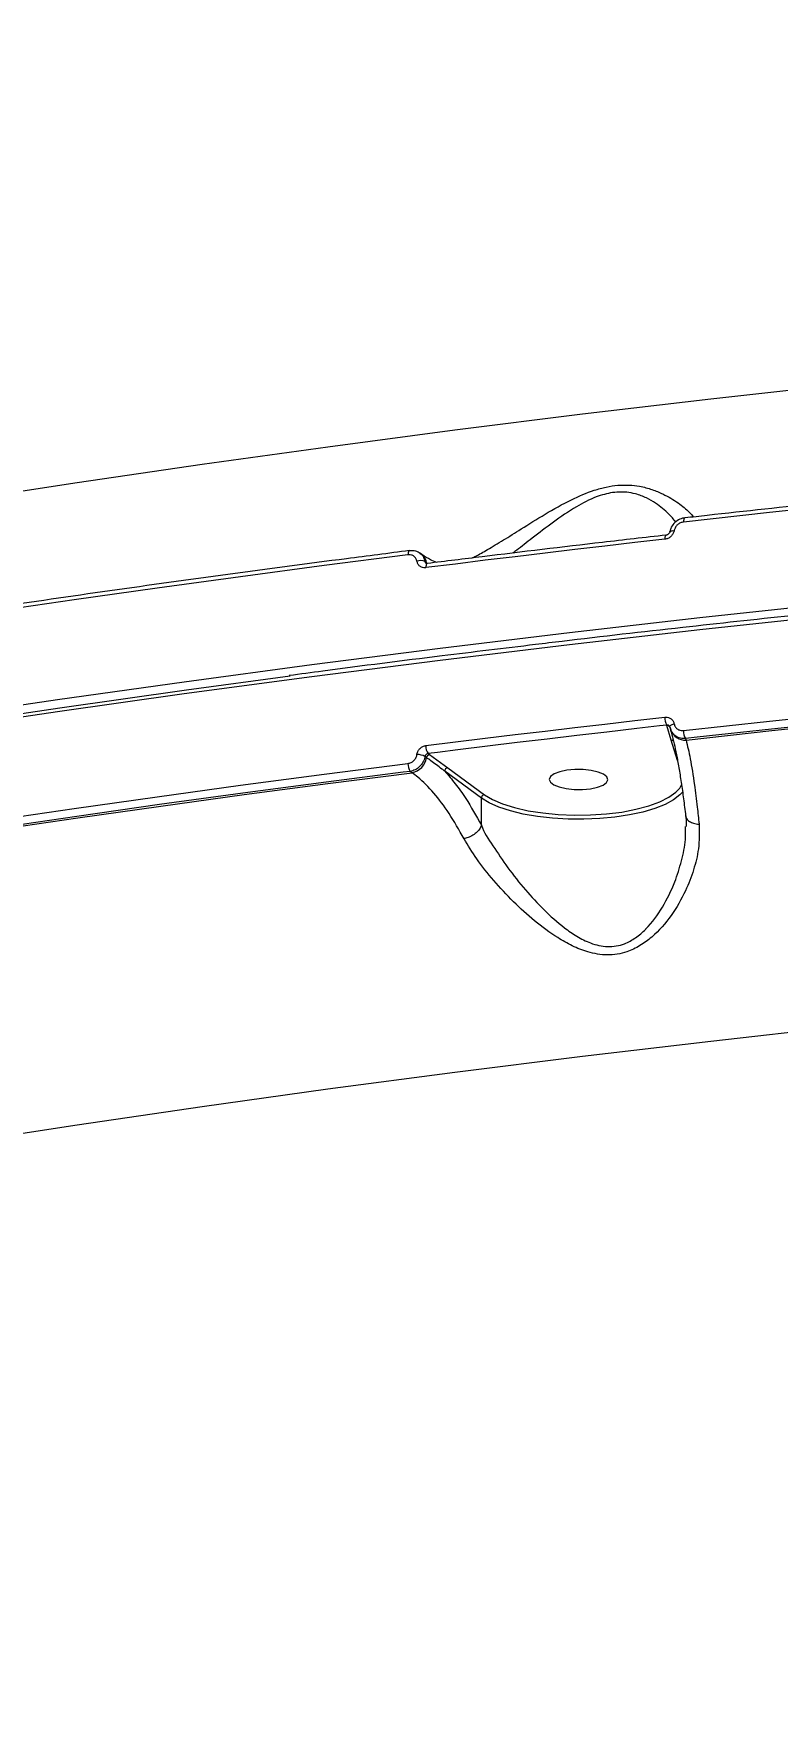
# Model space of a CAD drawing. Header units: millimetres. Extents: x -10374 to 11119, y -8221 to 9433.
# Drawn here: x -1285.1 to -1170.9, y -5265.1 to -5007.6 of the extents above; entities that cross this region are included whole.
import ezdxf

# ---------------------------------------------------------------- set-up
doc = ezdxf.new("R2010")
doc.units = ezdxf.units.MM
for name, color, linetype in [('DIKOM_ОБЪЕКТ', 7, 'Continuous'), ('DIKOM_РАЗМЕР_ЗОНА', 7, 'Continuous'), ('DIKOM_РАЗМЕР_ОБЪЕКТА', 7, 'Continuous')]:
    doc.layers.add(name, color=color, linetype=linetype)
doc.styles.add('style1', font='arial.ttf', dxfattribs={"width": 0.8})
doc.dimstyles.new('1-50', dxfattribs={"dimtxt": 300, "dimasz": 200, "dimexe": 100, "dimexo": 0, "dimgap": 100, "dimtad": 0, "dimdec": 0, "dimtxsty": 'style1', "dimcen": 0, "dimclrd": 7, "dimclre": 7, "dimadec": 1, "dimazin": 2, "dimtfac": 1, "dimtdec": 0, "dimtmove": 1, "dimatfit": 3, "dimfxl": 0, "dimlwd": 25, "dimlwe": 18, "dimarcsym": 0})

# ---------------------------------------------------------------- blocks, each defined once
blk = doc.blocks.new('*D16')
at = {"layer": 'Defpoints', "color": 0, "transparency": 16777216}
for p in [(-9045.1, 5161.67), (3694.49, 5161.67), (1813.16, -6719.94)]:
    blk.add_point(p, dxfattribs=at)
at = {"layer": 'DIKOM_РАЗМЕР_ОБЪЕКТА', "color": 7, "lineweight": 18, "transparency": 16777216}
for p, q in [((3694.49, 5161.67), (-9145.1, 5161.67)), ((1813.16, -6719.94), (-9145.1, -6719.94))]:
    blk.add_line(p, q, dxfattribs=at)
at = {"layer": 'DIKOM_РАЗМЕР_ОБЪЕКТА', "color": 7, "lineweight": 25, "transparency": 16777216}
for p, q in [((-9045.1, 4961.67), (-9045.1, -0.45)), ((-9045.1, -6519.94), (-9045.1, -1080.23))]:
    blk.add_line(p, q, dxfattribs=at)
at = {"layer": 'DIKOM_РАЗМЕР_ОБЪЕКТА', "color": 7, "transparency": 16777216}
for points in [[(-9078.43, 4961.67), (-9011.76, 4961.67), (-9045.1, 5161.67)], [(-9078.43, -6519.94), (-9011.76, -6519.94), (-9045.1, -6719.94)]]:
    blk.add_solid(points, dxfattribs=at)
at = {"layer": 'DIKOM_РАЗМЕР_ОБЪЕКТА', "color": 0, "transparency": 16777216, "insert": (-9045.1, -540.34), "char_height": 300, "attachment_point": 5, "rotation": 90, "style": 'style1'}
blk.add_mtext('11900', dxfattribs=at)
blk = doc.blocks.new('*D13')
at = {"layer": 'Defpoints', "color": 0, "transparency": 16777216}
for p in [(-10176.97, 7112.81), (3082.33, 7112.81), (2015.48, -8221.4)]:
    blk.add_point(p, dxfattribs=at)
at = {"layer": 'DIKOM_РАЗМЕР_ЗОНА', "color": 7, "lineweight": 18, "transparency": 16777216}
for p, q in [((3082.33, 7112.81), (-10276.97, 7112.81)), ((2015.48, -8221.4), (-10276.97, -8221.4))]:
    blk.add_line(p, q, dxfattribs=at)
at = {"layer": 'DIKOM_РАЗМЕР_ЗОНА', "color": 7, "lineweight": 25, "transparency": 16777216}
for p, q in [((-10176.97, 6912.81), (-10176.97, -14.41)), ((-10176.97, -8021.4), (-10176.97, -1094.19))]:
    blk.add_line(p, q, dxfattribs=at)
at = {"layer": 'DIKOM_РАЗМЕР_ЗОНА', "color": 7, "transparency": 16777216}
for points in [[(-10210.3, 6912.81), (-10143.64, 6912.81), (-10176.97, 7112.81)], [(-10210.3, -8021.4), (-10143.64, -8021.4), (-10176.97, -8221.4)]]:
    blk.add_solid(points, dxfattribs=at)
at = {"layer": 'DIKOM_РАЗМЕР_ЗОНА', "color": 0, "transparency": 16777216, "insert": (-10176.97, -554.3), "char_height": 300, "attachment_point": 5, "rotation": 90, "style": 'style1'}
blk.add_mtext('15300', dxfattribs=at)

msp = doc.modelspace()

# ---------------------------------------------------------------- linework, layer by layer
at = {"layer": 'DIKOM_ОБЪЕКТ', "color": 7, "linetype": 'Continuous', "lineweight": 15}
for p, q in [((-1225.48, -5087.61), (-1225.73, -5087.42)), ((-1224.97, -5088.69), (-1224.72, -5088.87)), ((-1224.72, -5088.87), (-1224.61, -5088.95)), ((-1187.85, -5113.81), (-1188.96, -5113.93)), ((-1187.84, -5113.85), (-1187.85, -5113.81)), ((-1187.18, -5116.12), (-1187.84, -5113.85)), ((-1187.39, -5114.09), (-1187.41, -5114.04)), ((-1187.3, -5114.34), (-1187.39, -5114.09)), ((-1187.36, -5114.18), (-1187.35, -5114.23)), ((-1187.35, -5114.23), (-1187.26, -5114.51)), ((-1187.33, -5114.35), (-1187.29, -5114.49)), ((-1187.29, -5114.49), (-1187.27, -5114.54)), ((-1186.21, -5119.22), (-1187.18, -5116.12)), ((-1183.21, -5115.67), (-1184.97, -5115.87)), ((-1184.97, -5115.87), (-1184.9, -5116.1)), ((-1224.72, -5118.79), (-1224.97, -5118.61)), ((-1223.07, -5117.99), (-1224.49, -5118.17)), ((-1224.49, -5118.17), (-1224.28, -5118.33)), ((-1224.28, -5118.33), (-1221.49, -5120.34)), ((-1227.24, -5120.9), (-1228.34, -5121.03)), ((-1226.96, -5121.1), (-1227.24, -5120.9)), ((-1216.31, -5125.03), (-1221.94, -5120.88)), ((-1221.49, -5120.34), (-1215.86, -5124.49)), ((-1216.31, -5129.17), (-1216.31, -5125.03))]:
    msp.add_line(p, q, dxfattribs=at)
at = {"layer": 'DIKOM_ОБЪЕКТ', "color": 7, "linetype": 'Continuous', "lineweight": 15, "flags": 128}
for points in [[(-1353.48, -5088.93), (-1334.95, -5085.66), (-1316.24, -5082.5), (-1297.37, -5079.47), (-1278.35, -5076.54), (-1259.17, -5073.74), (-1239.86, -5071.05), (-1220.4, -5068.48), (-1200.82, -5066.02), (-1181.11, -5063.69), (-1161.28, -5061.48)], [(-1078.69, -5072.5), (-1092.15, -5073.59), (-1105.58, -5074.72), (-1118.97, -5075.9), (-1132.32, -5077.14), (-1145.63, -5078.43), (-1158.89, -5079.78), (-1172.11, -5081.17), (-1185.28, -5082.61)], [(-1185.08, -5081.98), (-1185.09, -5081.98), (-1185.14, -5082.01), (-1185.19, -5082.07), (-1185.22, -5082.17), (-1185.25, -5082.3), (-1185.27, -5082.45), (-1185.28, -5082.61)], [(-1188.17, -5085.26), (-1192.77, -5085.78), (-1197.37, -5086.31), (-1201.97, -5086.85), (-1206.55, -5087.39), (-1211.13, -5087.94), (-1215.71, -5088.49), (-1220.27, -5089.06), (-1224.83, -5089.62)], [(-1187.96, -5084.62), (-1187.97, -5084.62), (-1188.03, -5084.65), (-1188.07, -5084.72), (-1188.11, -5084.81), (-1188.14, -5084.94), (-1188.16, -5085.09), (-1188.17, -5085.26)], [(-1187.4, -5084.12), (-1187.4, -5084.12), (-1187.37, -5084.07), (-1187.32, -5084.02), (-1187.24, -5083.99), (-1187.14, -5083.96), (-1187.02, -5083.94), (-1186.88, -5083.93), (-1186.72, -5083.94)], [(-1227.58, -5087.65), (-1240.47, -5089.3), (-1253.31, -5091.01), (-1266.08, -5092.76), (-1278.8, -5094.57), (-1291.46, -5096.42), (-1304.05, -5098.32), (-1316.58, -5100.27), (-1329.05, -5102.27)], [(-1227.36, -5087.01), (-1227.37, -5087.02), (-1227.43, -5087.04), (-1227.48, -5087.11), (-1227.52, -5087.2), (-1227.55, -5087.33), (-1227.57, -5087.48), (-1227.58, -5087.65)], [(-1224.62, -5088.98), (-1224.62, -5088.99), (-1224.68, -5089.01), (-1224.73, -5089.08), (-1224.77, -5089.17), (-1224.8, -5089.3), (-1224.83, -5089.45), (-1224.83, -5089.62)], [(-1224.69, -5088.99), (-1224.7, -5088.95), (-1224.72, -5088.87)], [(-1431.39, -5135.98), (-1413.25, -5132.33), (-1394.91, -5128.79), (-1376.4, -5125.36), (-1357.72, -5122.04), (-1338.88, -5118.83), (-1319.87, -5115.73), (-1300.71, -5112.75), (-1281.4, -5109.88), (-1261.94, -5107.13), (-1242.35, -5104.49), (-1222.63, -5101.97), (-1202.78, -5099.57), (-1182.81, -5097.29), (-1162.73, -5095.12)], [(-1162.73, -5097.01), (-1182.81, -5099.17), (-1202.78, -5101.45), (-1222.63, -5103.86), (-1242.35, -5106.38), (-1261.94, -5109.01), (-1281.4, -5111.77), (-1300.71, -5114.64), (-1319.87, -5117.62), (-1338.88, -5120.71), (-1357.72, -5123.92), (-1376.4, -5127.24), (-1394.91, -5130.68), (-1413.25, -5134.22), (-1431.39, -5137.87)], [(-1185.28, -5114.64), (-1172.11, -5113.2), (-1158.89, -5111.8), (-1145.63, -5110.46), (-1132.32, -5109.17), (-1118.97, -5107.93), (-1105.58, -5106.74), (-1092.15, -5105.61), (-1078.69, -5104.53)], [(-1184.9, -5116.1), (-1171.71, -5114.65), (-1158.48, -5113.25), (-1145.2, -5111.91), (-1131.88, -5110.62), (-1118.51, -5109.38), (-1105.11, -5108.19), (-1091.66, -5107.06), (-1078.18, -5105.97)], [(-1078.82, -5105.79), (-1091.92, -5106.85), (-1105.34, -5107.98), (-1118.72, -5109.16), (-1132.06, -5110.4), (-1145.35, -5111.69), (-1158.6, -5113.03), (-1171.81, -5114.42), (-1183.21, -5115.67)], [(-1322.43, -5117.46), (-1319.45, -5116.99), (-1300.3, -5114.01), (-1281.01, -5111.14), (-1261.57, -5108.39), (-1245.69, -5106.24)], [(-1224.83, -5116.94), (-1220.27, -5116.37), (-1215.71, -5115.81), (-1211.13, -5115.26), (-1206.55, -5114.71), (-1201.97, -5114.17), (-1197.37, -5113.63), (-1192.77, -5113.1), (-1188.17, -5112.58)], [(-1188.96, -5113.93), (-1192.46, -5114.33), (-1197.05, -5114.86), (-1201.64, -5115.4), (-1206.22, -5115.94), (-1210.8, -5116.49), (-1215.37, -5117.04), (-1219.93, -5117.6), (-1223.07, -5117.99)], [(-1187.39, -5114.09), (-1187.4, -5114.03), (-1187.37, -5113.97), (-1187.32, -5113.9), (-1187.24, -5113.83), (-1187.14, -5113.77), (-1187.02, -5113.71), (-1186.88, -5113.66), (-1186.72, -5113.61)], [(-1329.05, -5134.3), (-1316.58, -5132.3), (-1304.05, -5130.35), (-1291.46, -5128.44), (-1278.8, -5126.59), (-1266.08, -5124.79), (-1253.31, -5123.03), (-1240.47, -5121.33), (-1227.58, -5119.67)], [(-1328.54, -5135.75), (-1316.06, -5133.74), (-1303.52, -5131.79), (-1290.91, -5129.88), (-1278.24, -5128.03), (-1265.51, -5126.22), (-1252.71, -5124.46), (-1239.86, -5122.76), (-1226.96, -5121.1)], [(-1228.34, -5121.03), (-1240.12, -5122.55), (-1252.94, -5124.25), (-1265.71, -5126), (-1278.41, -5127.81), (-1291.06, -5129.66), (-1303.64, -5131.56), (-1316.16, -5133.51), (-1324.76, -5134.88)], [(-1197.05, -5121.74), (-1197.57, -5121.34), (-1198.39, -5121), (-1199.46, -5120.76), (-1200.68, -5120.63), (-1201.96, -5120.63), (-1203.2, -5120.74), (-1204.28, -5120.97), (-1205.14, -5121.3), (-1205.69, -5121.7), (-1205.89, -5122.13), (-1205.73, -5122.56), (-1205.21, -5122.96), (-1204.39, -5123.3), (-1203.32, -5123.54), (-1202.1, -5123.67), (-1200.82, -5123.68), (-1199.58, -5123.56), (-1198.49, -5123.33), (-1197.64, -5123), (-1197.09, -5122.61), (-1196.89, -5122.18), (-1197.05, -5121.74)], [(-1185.36, -5123.97), (-1185.84, -5124.52), (-1186.83, -5125.28), (-1188.12, -5125.98), (-1189.71, -5126.61), (-1191.55, -5127.15), (-1193.6, -5127.6), (-1195.82, -5127.93), (-1198.16, -5128.16), (-1200.57, -5128.26), (-1203, -5128.24), (-1205.4, -5128.1), (-1207.7, -5127.84), (-1209.88, -5127.46), (-1211.86, -5126.98), (-1213.62, -5126.41), (-1215.11, -5125.75), (-1216.31, -5125.03)], [(-1215.86, -5124.49), (-1214.62, -5125.23), (-1213.07, -5125.89), (-1211.24, -5126.47), (-1209.16, -5126.94), (-1206.9, -5127.29), (-1204.51, -5127.52), (-1202.04, -5127.62), (-1199.55, -5127.59), (-1197.11, -5127.43), (-1194.78, -5127.14), (-1192.6, -5126.72), (-1190.63, -5126.2), (-1188.93, -5125.58), (-1187.52, -5124.88), (-1186.45, -5124.11), (-1185.87, -5123.49)], [(-1185.87, -5123.49), (-1185.74, -5123.3), (-1185.49, -5122.77)], [(-1161.28, -5160.15), (-1181.11, -5162.36), (-1200.82, -5164.7), (-1220.4, -5167.15), (-1239.86, -5169.72), (-1259.17, -5172.41), (-1278.35, -5175.21), (-1297.37, -5178.14), (-1316.24, -5181.18), (-1334.95, -5184.33), (-1353.48, -5187.6)]]:
    msp.add_lwpolyline(points, dxfattribs=at)
at = {"layer": 'DIKOM_ОБЪЕКТ', "color": 7, "linetype": 'Continuous', "lineweight": 15}
for centre, radius, start, end in [((-1226.65, -5089.16), 1.95, 8.5346, 52.9605), ((-1225.66, -5090.13), 1.59, 64.4523, 110.2365), ((-1186, -5112.68), 2.17, 177.263, 211.2371), ((-1187.81, -5114.33), 0.473, 18.5656, 93.567), ((-1185.05, -5113.74), 2.36, 199.9135, 273.632), ((-1187.15, -5116.61), 0.493, 48.7093, 92.6897), ((-1183.1, -5114.74), 2.19, 177.3988, 211.0089), ((-1227.49, -5118.35), 2.8, 280.9305, 351.0215), ((-1226.24, -5121.14), 2.83, 63.392, 89.3881), ((-1222.82, -5117.04), 2.02, 177.2152, 214.0223), ((-1224.17, -5118.88), 0.561, 100.9439, 171.0073), ((-1225.59, -5119.77), 2, 177.2604, 214.3232), ((-1221.38, -5120.89), 0.558, 100.8083, 179.3478), ((-1215.75, -5125.04), 0.559, 100.8814, 179.2748)]:
    msp.add_arc(centre, radius, start, end, dxfattribs=at)
for points, knots in [([(-1240.77, -4876.18), (-1243.38, -4876.68), (-1249.4, -4877.8), (-1258.51, -4880.93), (-1268.22, -4885.36), (-1277.69, -4891.05), (-1286.87, -4897.95), (-1295.58, -4905.93), (-1303.77, -4914.91), (-1311.46, -4924.84), (-1318.77, -4935.87), (-1325.65, -4948.01), (-1332.09, -4961.26), (-1337.54, -4974.39), (-1342.12, -4987.13), (-1345.97, -4999.31), (-1349.47, -5012.03), (-1352.6, -5025.23), (-1355.37, -5038.85), (-1357.75, -5052.92), (-1359.78, -5067.4), (-1360.81, -5077.38), (-1361.33, -5082.38)], [0, 0, 0, 0, 0.041887, 0.096446, 0.150962, 0.207068, 0.263221, 0.319328, 0.373715, 0.428144, 0.48253, 0.538502, 0.594519, 0.650491, 0.693934, 0.737377, 0.781167, 0.824957, 0.868542, 0.912128, 0.956064, 1, 1, 1, 1]), ([(-1179.93, -5670.29), (-1182.26, -5669.65), (-1188.58, -5667.94), (-1198.98, -5664.06), (-1211.13, -5658.34), (-1223.32, -5651.35), (-1235.49, -5643.14), (-1247.57, -5633.74), (-1259.55, -5623.18), (-1271.38, -5611.44), (-1283.06, -5598.57), (-1294.55, -5584.62), (-1305.8, -5569.65), (-1316.75, -5553.75), (-1327.37, -5536.93), (-1337.63, -5519.22), (-1347.52, -5500.67), (-1357.02, -5481.33), (-1366.08, -5461.3), (-1374.65, -5440.68), (-1382.62, -5419.77), (-1389.97, -5398.64), (-1396.73, -5377.33), (-1402.98, -5355.65), (-1408.69, -5333.7), (-1413.83, -5311.57), (-1418.45, -5289.03), (-1422.49, -5266.12), (-1425.93, -5242.86), (-1428.73, -5219.63), (-1430.86, -5196.53), (-1432.32, -5173.66), (-1433.09, -5151.1), (-1433.17, -5128.89), (-1432.56, -5107.07), (-1431.27, -5085.69), (-1429.31, -5064.86), (-1426.68, -5044.68), (-1423.64, -5026.43), (-1421.24, -5015.21), (-1420.17, -5010.2)], [0, 0, 0, 0, 0.015652, 0.04249, 0.069411, 0.096376, 0.123341, 0.150263, 0.177101, 0.203938, 0.23086, 0.257825, 0.28479, 0.311712, 0.338549, 0.365387, 0.392309, 0.419274, 0.446239, 0.473161, 0.499998, 0.525846, 0.55177, 0.577732, 0.603695, 0.629618, 0.655467, 0.682304, 0.709226, 0.736191, 0.763156, 0.790078, 0.816915, 0.843753, 0.870675, 0.89764, 0.924605, 0.951527, 0.978365, 1, 1, 1, 1]), ([(-1105.81, -5074.13), (-1106.39, -5074.18), (-1113.29, -5074.76), (-1126.45, -5075.97), (-1145.28, -5077.77), (-1163.68, -5079.65), (-1176.92, -5081.07), (-1183.94, -5081.86), (-1185.08, -5081.98)], [0, 0, 0, 0, 0.021584, 0.258369, 0.495147, 0.731933, 0.956253, 1, 1, 1, 1]), ([(-1217.75, -5088.13), (-1217.56, -5088.04), (-1216.88, -5087.71), (-1215.28, -5086.8), (-1212.97, -5085.41), (-1210.03, -5083.57), (-1206.6, -5081.4), (-1202.83, -5079.28), (-1199.6, -5077.87), (-1197.17, -5077.21), (-1195.36, -5076.93), (-1193.63, -5076.91), (-1191.84, -5077.12), (-1190.09, -5077.59), (-1188.03, -5078.46), (-1186.05, -5079.66), (-1184.51, -5080.92), (-1183.98, -5081.6), (-1183.79, -5081.84)], [0, 0, 0, 0, 0.025552, 0.090517, 0.169157, 0.247835, 0.345001, 0.441866, 0.518599, 0.556957, 0.595278, 0.633511, 0.671802, 0.723235, 0.774778, 0.862691, 0.950703, 1, 1, 1, 1]), ([(-1186.47, -5082.62), (-1186.81, -5082.2), (-1187.61, -5081.22), (-1189.18, -5079.92), (-1190.95, -5078.88), (-1192.45, -5078.3), (-1194.01, -5078.01), (-1195.82, -5077.98), (-1197.44, -5078.32), (-1199.55, -5079.07), (-1202.08, -5080.39), (-1205.35, -5082.66), (-1208.33, -5084.94), (-1210.37, -5086.55), (-1211.28, -5087.23), (-1211.48, -5087.38)], [0, 0, 0, 0, 0.088469, 0.205113, 0.269402, 0.335107, 0.380581, 0.427803, 0.501708, 0.519882, 0.615293, 0.739173, 0.867876, 0.971576, 1, 1, 1, 1]), ([(-1185.08, -5082), (-1185.13, -5082), (-1185.47, -5082.01), (-1186.09, -5082.27), (-1186.8, -5082.83), (-1187.26, -5083.49), (-1187.33, -5083.96), (-1187.36, -5084.13)], [0, 0, 0, 0, 0.047161, 0.308992, 0.576243, 0.846741, 1, 1, 1, 1]), ([(-1185.28, -5082.61), (-1185.45, -5082.65), (-1185.78, -5082.72), (-1186.22, -5083.01), (-1186.55, -5083.41), (-1186.69, -5083.74), (-1186.72, -5083.92), (-1186.72, -5083.94)], [0, 0, 0, 0, 0.245777, 0.491772, 0.734335, 0.971497, 1, 1, 1, 1]), ([(-1187.97, -5084.62), (-1191.22, -5084.99), (-1200.66, -5086.07), (-1212.87, -5087.53), (-1221.8, -5088.64), (-1224.62, -5088.98)], [0, 0, 0, 0, 0.265105, 0.768819, 1, 1, 1, 1]), ([(-1186.72, -5083.94), (-1186.73, -5083.96), (-1186.76, -5084.13), (-1186.89, -5084.46), (-1187.23, -5084.86), (-1187.67, -5085.16), (-1188, -5085.23), (-1188.17, -5085.26)], [0, 0, 0, 0, 0.027799, 0.264996, 0.507678, 0.754004, 1, 1, 1, 1]), ([(-1187.4, -5084.12), (-1187.41, -5084.15), (-1187.41, -5084.2), (-1187.47, -5084.32), (-1187.58, -5084.45), (-1187.72, -5084.55), (-1187.85, -5084.61), (-1187.93, -5084.62), (-1187.96, -5084.62)], [0, 0, 0, 0, 0.123721, 0.295131, 0.480411, 0.661621, 0.854909, 1, 1, 1, 1]), ([(-1227.36, -5087.01), (-1230.58, -5087.42), (-1239.9, -5088.61), (-1255.24, -5090.65), (-1273.35, -5093.16), (-1291.34, -5095.78), (-1308.89, -5098.45), (-1321.34, -5100.42), (-1327.84, -5101.48), (-1328.78, -5101.63)], [0, 0, 0, 0, 0.093443, 0.270989, 0.448541, 0.62609, 0.803643, 0.971853, 1, 1, 1, 1]), ([(-1226.21, -5088.63), (-1226.25, -5088.49), (-1226.33, -5088.2), (-1226.63, -5087.86), (-1227.03, -5087.66), (-1227.37, -5087.62), (-1227.56, -5087.65), (-1227.58, -5087.65)], [0, 0, 0, 0, 0.239355, 0.47878, 0.717937, 0.957848, 1, 1, 1, 1]), ([(-1225.77, -5087.42), (-1225.79, -5087.39), (-1226.01, -5087.17), (-1226.59, -5087), (-1227.11, -5087.02), (-1227.36, -5087.03)], [0, 0, 0, 0, 0.070137, 0.554679, 1, 1, 1, 1]), ([(-1225.76, -5087.42), (-1225.74, -5087.43), (-1225.5, -5087.54), (-1225.18, -5087.97), (-1225.04, -5088.45), (-1224.97, -5088.69)], [0, 0, 0, 0, 0.047354, 0.523662, 1, 1, 1, 1]), ([(-1223.2, -5088.81), (-1223.51, -5088.68), (-1224.22, -5088.39), (-1225, -5087.94), (-1225.47, -5087.56), (-1225.48, -5087.55)], [0, 0, 0, 0, 0.432147, 0.983995, 1, 1, 1, 1]), ([(-1224.83, -5089.62), (-1224.86, -5089.63), (-1225.05, -5089.65), (-1225.39, -5089.61), (-1225.79, -5089.41), (-1226.09, -5089.07), (-1226.17, -5088.78), (-1226.21, -5088.63)], [0, 0, 0, 0, 0.042567, 0.282409, 0.521635, 0.760767, 1, 1, 1, 1]), ([(-1224.97, -5088.69), (-1224.96, -5088.74), (-1224.93, -5088.83), (-1224.87, -5088.92), (-1224.81, -5088.95), (-1224.81, -5088.95)], [0, 0, 0, 0, 0.47751, 0.955327, 1, 1, 1, 1]), ([(-1224.61, -5088.98), (-1224.64, -5088.98), (-1224.72, -5088.99), (-1224.78, -5088.97), (-1224.8, -5088.95), (-1224.81, -5088.95)], [0, 0, 0, 0, 0.246164, 0.685812, 1, 1, 1, 1]), ([(-1168.77, -5097), (-1174.32, -5097.6), (-1186.08, -5098.87), (-1199.15, -5100.36), (-1206.65, -5101.27), (-1208.01, -5101.44)], [0, 0, 0, 0, 0.422222, 0.895217, 1, 1, 1, 1]), ([(-1208.01, -5101.44), (-1212.79, -5102.01), (-1223.73, -5103.33), (-1236.32, -5104.92), (-1244.09, -5105.97), (-1245.81, -5106.2)], [0, 0, 0, 0, 0.377786, 0.863084, 1, 1, 1, 1]), ([(-1188.17, -5112.58), (-1188.13, -5112.57), (-1187.93, -5112.56), (-1187.57, -5112.6), (-1187.17, -5112.82), (-1186.85, -5113.16), (-1186.77, -5113.46), (-1186.72, -5113.61)], [0, 0, 0, 0, 0.055672, 0.296799, 0.532696, 0.766196, 1, 1, 1, 1]), ([(-1187.41, -5114.04), (-1187.42, -5114.01), (-1187.45, -5113.93), (-1187.54, -5113.84), (-1187.67, -5113.79), (-1187.78, -5113.79), (-1187.84, -5113.81), (-1187.85, -5113.81)], [0, 0, 0, 0, 0.153191, 0.397829, 0.657223, 0.934736, 1, 1, 1, 1]), ([(-1186.72, -5113.61), (-1186.68, -5113.76), (-1186.6, -5114.05), (-1186.28, -5114.4), (-1185.87, -5114.61), (-1185.52, -5114.66), (-1185.32, -5114.64), (-1185.28, -5114.64)], [0, 0, 0, 0, 0.233994, 0.46784, 0.703943, 0.944852, 1, 1, 1, 1]), ([(-1184.97, -5115.87), (-1185.03, -5115.87), (-1185.37, -5115.89), (-1185.97, -5115.79), (-1186.65, -5115.41), (-1187.13, -5114.91), (-1187.25, -5114.5), (-1187.3, -5114.34)], [0, 0, 0, 0, 0.059581, 0.320717, 0.577394, 0.832958, 1, 1, 1, 1]), ([(-1187.28, -5114.55), (-1187.21, -5114.78), (-1187.04, -5115.37), (-1186.73, -5116.63), (-1186.37, -5118.31), (-1186.01, -5120.3), (-1185.64, -5122.58), (-1185.29, -5125.04), (-1185.08, -5126.85), (-1184.97, -5127.73)], [0, 0, 0, 0, 0.095155, 0.239056, 0.38883, 0.542031, 0.697048, 0.852784, 1, 1, 1, 1]), ([(-1184.9, -5116.1), (-1184.68, -5116.99), (-1184.25, -5118.8), (-1183.67, -5122.46), (-1183.22, -5125.97), (-1182.99, -5128.13), (-1182.9, -5129)], [0, 0, 0, 0, 0.307257, 0.623317, 0.846352, 1, 1, 1, 1]), ([(-1227.58, -5119.67), (-1227.42, -5119.64), (-1227.11, -5119.57), (-1226.69, -5119.27), (-1226.37, -5118.86), (-1226.24, -5118.52), (-1226.21, -5118.33), (-1226.21, -5118.31)], [0, 0, 0, 0, 0.240613, 0.481343, 0.721693, 0.9612, 1, 1, 1, 1]), ([(-1224.97, -5118.61), (-1224.98, -5118.65), (-1225.03, -5118.96), (-1225.25, -5119.53), (-1225.77, -5120.2), (-1226.46, -5120.71), (-1226.98, -5120.83), (-1227.24, -5120.9)], [0, 0, 0, 0, 0.03878, 0.278389, 0.518622, 0.759447, 1, 1, 1, 1]), ([(-1226.21, -5118.31), (-1226.21, -5118.28), (-1226.17, -5118.09), (-1226.05, -5117.75), (-1225.73, -5117.35), (-1225.31, -5117.05), (-1224.99, -5116.98), (-1224.83, -5116.94)], [0, 0, 0, 0, 0.038598, 0.278104, 0.518367, 0.759247, 1, 1, 1, 1]), ([(-1224.49, -5118.17), (-1224.55, -5118.18), (-1224.66, -5118.19), (-1224.81, -5118.29), (-1224.92, -5118.42), (-1224.96, -5118.53), (-1224.97, -5118.6), (-1224.97, -5118.61)], [0, 0, 0, 0, 0.244168, 0.486073, 0.724421, 0.961857, 1, 1, 1, 1]), ([(-1221.94, -5120.88), (-1222.08, -5120.77), (-1222.79, -5120.22), (-1223.73, -5119.52), (-1224.51, -5118.95), (-1224.72, -5118.79)], [0, 0, 0, 0, 0.153319, 0.766603, 1, 1, 1, 1]), ([(-1218.98, -5131.24), (-1219.74, -5129.9), (-1221.22, -5127.26), (-1223.62, -5124.13), (-1225.54, -5122.18), (-1226.66, -5121.33), (-1226.96, -5121.1)], [0, 0, 0, 0, 0.302891, 0.594464, 0.892033, 1, 1, 1, 1]), ([(-1221.94, -5120.88), (-1221.4, -5121.5), (-1220.31, -5122.75), (-1218.4, -5125.42), (-1217.11, -5127.75), (-1216.31, -5129.17)], [0, 0, 0, 0, 0.277463, 0.557298, 1, 1, 1, 1]), ([(-1182.9, -5129), (-1182.87, -5130.27), (-1182.83, -5132.56), (-1183.68, -5136.04), (-1185.02, -5139.5), (-1187.06, -5143.09), (-1189.53, -5145.92), (-1191.93, -5147.71), (-1194.19, -5148.8), (-1196.97, -5149.26), (-1199.84, -5148.76), (-1202.38, -5147.74), (-1205.13, -5146.17), (-1208.19, -5143.91), (-1211.47, -5140.91), (-1214.47, -5137.69), (-1217.1, -5134.4), (-1218.36, -5132.27), (-1218.98, -5131.24)], [0, 0, 0, 0, 0.078549, 0.14306, 0.207601, 0.287212, 0.366549, 0.40575, 0.444851, 0.497447, 0.549688, 0.59227, 0.634936, 0.707299, 0.77973, 0.854487, 0.92914, 1, 1, 1, 1]), ([(-1216.31, -5129.18), (-1216.39, -5129.37), (-1216.55, -5129.77), (-1217.09, -5130.34), (-1217.78, -5130.83), (-1218.4, -5131.09), (-1218.8, -5131.2), (-1218.93, -5131.23), (-1218.98, -5131.24)], [0, 0, 0, 0, 0.220496, 0.441031, 0.661458, 0.881921, 0.963538, 1, 1, 1, 1]), ([(-1216.31, -5129.17), (-1216.31, -5129.17), (-1216.31, -5129.17), (-1216.31, -5129.17), (-1216.31, -5129.18)], [0, 0, 0, 0, 0.69424, 1, 1, 1, 1]), ([(-1216.31, -5129.18), (-1216.31, -5129.18), (-1215.95, -5130.26), (-1214.52, -5132.35), (-1212.3, -5135.74), (-1209.64, -5139.05), (-1206.76, -5142.19), (-1204.11, -5144.58), (-1201.67, -5146.28), (-1199.48, -5147.39), (-1196.94, -5147.98), (-1194.52, -5147.56), (-1192.6, -5146.49), (-1191.57, -5145.61), (-1190.09, -5144.12), (-1188.38, -5141.75), (-1186.65, -5138.15), (-1185.55, -5134.64), (-1184.94, -5131.75), (-1184.98, -5130.03), (-1184.99, -5129.37)], [0, 0, 0, 0, 0.000033, 0.075192, 0.153868, 0.234779, 0.310251, 0.387385, 0.430153, 0.473866, 0.524783, 0.575339, 0.612307, 0.650927, 0.652902, 0.734152, 0.81877, 0.887048, 0.956497, 1, 1, 1, 1]), ([(-1184.98, -5127.74), (-1184.93, -5128.13), (-1184.85, -5128.65), (-1184.89, -5129.21), (-1184.9, -5129.36)], [0, 0, 0, 0, 0.743004, 1, 1, 1, 1]), ([(-1184.93, -5127.72), (-1184.92, -5127.83), (-1184.9, -5128.11), (-1184.54, -5128.5), (-1183.94, -5128.84), (-1183.39, -5128.97), (-1183.03, -5129), (-1182.94, -5129), (-1182.9, -5129)], [0, 0, 0, 0, 0.155098, 0.409792, 0.66452, 0.919165, 0.957074, 1, 1, 1, 1]), ([(-1431.86, -5138.17), (-1431.87, -5139.68), (-1431.87, -5144.82), (-1431.71, -5153.7), (-1431.39, -5164.78), (-1430.9, -5175.9), (-1430.25, -5187.04), (-1429.44, -5198.19), (-1428.48, -5209.36), (-1427.35, -5220.56), (-1426.06, -5231.78), (-1424.62, -5243.04), (-1423.01, -5254.33), (-1421.24, -5265.65), (-1419.31, -5277.02), (-1417.22, -5288.42), (-1414.98, -5299.81), (-1412.6, -5311.15), (-1410.07, -5322.4), (-1407.41, -5333.56), (-1404.61, -5344.64), (-1401.67, -5355.64), (-1398.59, -5366.56), (-1395.38, -5377.4), (-1392.02, -5388.18), (-1388.52, -5398.89), (-1384.88, -5409.53), (-1381.1, -5420.1), (-1377.18, -5430.58), (-1373.15, -5440.92), (-1369.01, -5451.09), (-1364.78, -5461.07), (-1360.44, -5470.87), (-1356.01, -5480.49), (-1351.47, -5489.94), (-1346.83, -5499.22), (-1342.08, -5508.32), (-1337.23, -5517.27), (-1332.27, -5526.05), (-1327.2, -5534.67), (-1322.03, -5543.11), (-1316.78, -5551.33), (-1311.48, -5559.3), (-1306.12, -5567.02), (-1300.7, -5574.49), (-1295.23, -5581.72), (-1289.7, -5588.69), (-1284.12, -5595.42), (-1278.48, -5601.9), (-1272.78, -5608.14), (-1267.03, -5614.12), (-1261.22, -5619.86), (-1255.36, -5625.34), (-1249.47, -5630.55), (-1243.56, -5635.48), (-1237.64, -5640.11), (-1231.72, -5644.44), (-1225.8, -5648.47), (-1219.88, -5652.21), (-1213.95, -5655.65), (-1208.02, -5658.79), (-1202.09, -5661.64), (-1196.15, -5664.18), (-1190.21, -5666.44), (-1184.28, -5668.38), (-1178.63, -5669.97), (-1174.97, -5670.77), (-1173.28, -5671.13)], [0, 0, 0, 0, 0.006502, 0.022207, 0.037916, 0.053548, 0.069107, 0.084612, 0.10008, 0.115529, 0.130977, 0.146438, 0.161926, 0.177461, 0.193058, 0.208737, 0.22445, 0.240106, 0.255685, 0.271203, 0.28668, 0.302133, 0.317579, 0.333035, 0.348513, 0.364032, 0.379609, 0.395262, 0.410979, 0.426669, 0.442271, 0.457808, 0.473298, 0.48876, 0.504209, 0.519664, 0.535137, 0.550646, 0.566207, 0.581839, 0.597551, 0.613255, 0.62886, 0.644416, 0.659935, 0.675431, 0.690916, 0.706402, 0.7219, 0.737419, 0.752974, 0.768575, 0.784236, 0.799908, 0.815539, 0.831116, 0.846652, 0.862159, 0.87765, 0.893136, 0.908628, 0.924135, 0.93967, 0.955243, 0.970867, 0.986522, 1, 1, 1, 1]), ([(-1431.39, -5137.87), (-1431.37, -5142.19), (-1431.29, -5153.91), (-1430.6, -5173.35), (-1429.14, -5196.22), (-1427.01, -5219.32), (-1424.21, -5242.56), (-1420.76, -5265.81), (-1416.67, -5289.01), (-1411.93, -5312.11), (-1406.55, -5335.09), (-1400.57, -5357.86), (-1394, -5380.33), (-1386.89, -5402.39), (-1379.24, -5423.96), (-1371.06, -5445), (-1362.37, -5465.49), (-1353.21, -5485.37), (-1343.62, -5504.54), (-1333.64, -5522.92), (-1323.42, -5540.22), (-1313, -5556.44), (-1302.41, -5571.6), (-1291.55, -5585.88), (-1280.47, -5599.22), (-1269.21, -5611.55), (-1257.66, -5622.97), (-1245.84, -5633.41), (-1233.75, -5642.8), (-1221.58, -5651.02), (-1209.4, -5657.99), (-1197.24, -5663.76), (-1185.18, -5668.08), (-1177.08, -5670.48), (-1173.06, -5671.11), (-1172.98, -5671.12)], [0, 0, 0, 0, 0.018538, 0.050324, 0.08221, 0.114146, 0.146083, 0.177969, 0.209755, 0.24154, 0.273426, 0.305363, 0.3373, 0.369186, 0.400971, 0.432757, 0.464643, 0.49658, 0.528516, 0.560402, 0.592188, 0.622802, 0.653506, 0.684255, 0.715004, 0.745708, 0.776322, 0.808107, 0.839993, 0.87193, 0.903867, 0.935753, 0.967539, 0.999324, 1, 1, 1, 1]), ([(-1361.33, -5198.06), (-1360.67, -5205.03), (-1359.35, -5218.99), (-1356.6, -5240.11), (-1353.28, -5261.27), (-1349.37, -5282.4), (-1344.89, -5303.4), (-1339.86, -5324.2), (-1334.26, -5344.76), (-1328.11, -5365.05), (-1321.45, -5385.02), (-1314.31, -5404.56), (-1306.71, -5423.59), (-1298.67, -5442.05), (-1290.2, -5459.89), (-1281.31, -5477.1), (-1272.05, -5493.62), (-1262.46, -5509.38), (-1252.58, -5524.31), (-1242.42, -5538.36), (-1232.01, -5551.48), (-1221.36, -5563.68), (-1210.52, -5574.91), (-1199.52, -5585.12), (-1188.44, -5594.27), (-1177.28, -5602.33), (-1166.06, -5609.26), (-1154.8, -5615.06), (-1143.56, -5619.72), (-1132.37, -5623.22), (-1121.28, -5625.56), (-1111.16, -5626.6), (-1101.97, -5626.7), (-1096.47, -5626.16), (-1093.72, -5625.9)], [0, 0, 0, 0, 0.031557, 0.063213, 0.09492, 0.126627, 0.158283, 0.189839, 0.221397, 0.253055, 0.284762, 0.31647, 0.348127, 0.379685, 0.411265, 0.442944, 0.474674, 0.506404, 0.538084, 0.569664, 0.601295, 0.633025, 0.664807, 0.696588, 0.728319, 0.75995, 0.79166, 0.823468, 0.855327, 0.887186, 0.918995, 0.950705, 0.975352, 1, 1, 1, 1])]:
    msp.add_open_spline(points, degree=3, knots=knots, dxfattribs=at)

# ---------------------------------------------------------------- dimensions: what is measured, and where the dimension line sits
at = {"layer": 'DIKOM_РАЗМЕР_ЗОНА'}
dim = msp.add_linear_dim(base=(-10176.97, 7112.81), p1=(2015.48, -8221.4), p2=(3082.33, 7112.81), angle=270, text='15300', dimstyle='1-50', override={"dimscale": 1, "dimtix": 0, "dimtofl": 1, "dimtmove": 1, "dimatfit": 3}, dxfattribs=at)
dim.commit()
dim.dimension.update_dxf_attribs({"geometry": '*D13', "text_midpoint": (-10176.97, -554.3), "dimtype": 160})
at = {"layer": 'DIKOM_РАЗМЕР_ОБЪЕКТА'}
dim = msp.add_linear_dim(base=(-9045.1, 5161.67), p1=(1813.16, -6719.94), p2=(3694.49, 5161.67), angle=270, text='11900', dimstyle='1-50', override={"dimscale": 1, "dimtix": 0, "dimtofl": 1, "dimtmove": 1, "dimatfit": 3}, dxfattribs=at)
dim.commit()
dim.dimension.update_dxf_attribs({"geometry": '*D16', "text_midpoint": (-9045.1, -540.34), "dimtype": 160})

doc.saveas('drawing.dxf')
